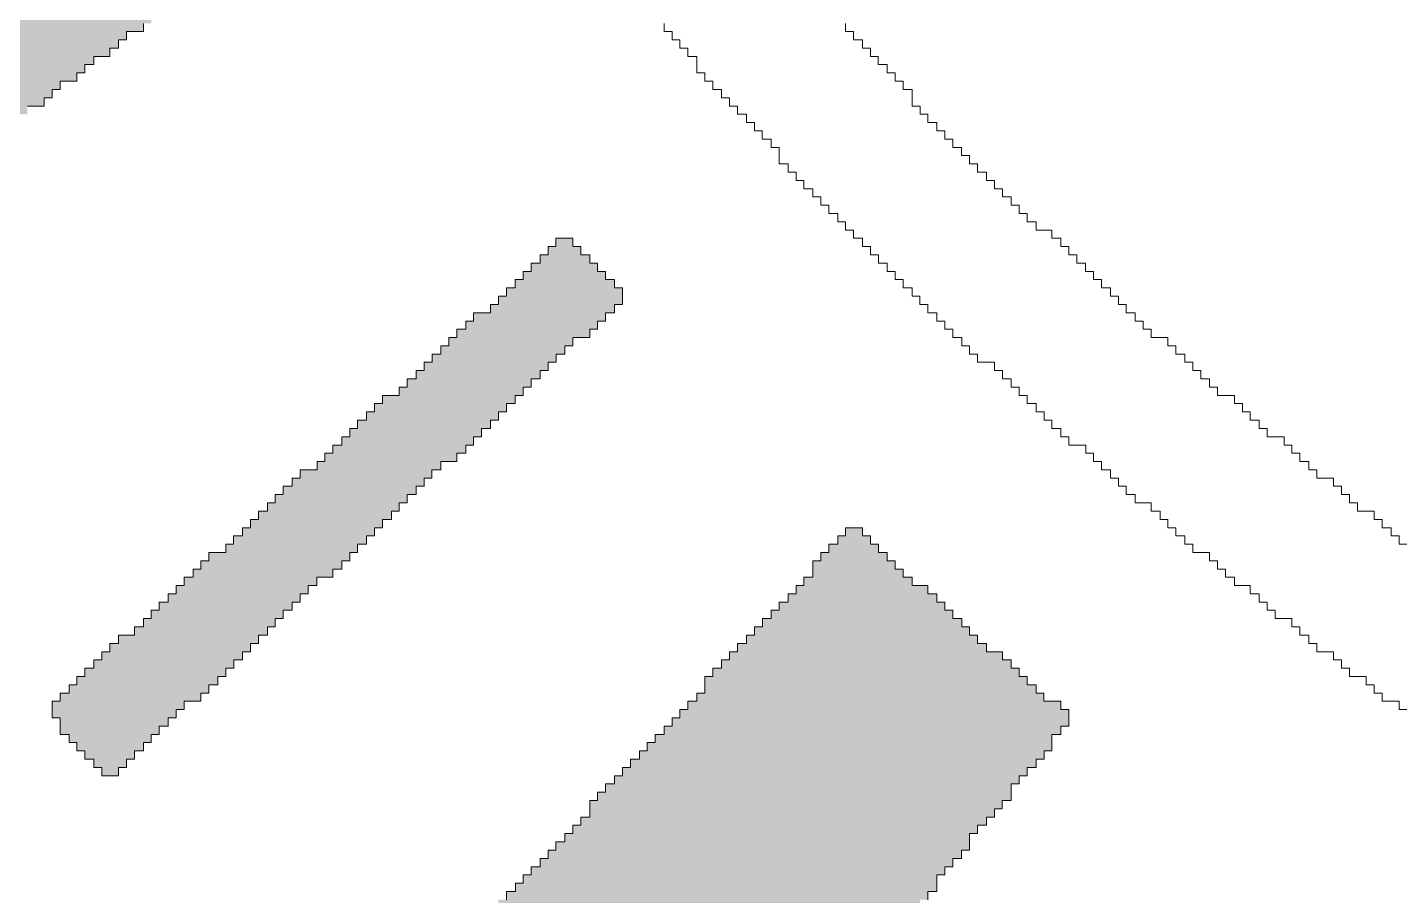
# Model space of a CAD drawing. Header units: millimetres. Extents: x 76.6 to 106.3, y -138 to -109.2.
# Drawn here: x 80.83 to 84.344, y -129.719 to -127.497 of the extents above; entities that cross this region are included whole.
import ezdxf

# ---------------------------------------------------------------- set-up
doc = ezdxf.new("R2010")
doc.units = ezdxf.units.MM
doc.header["$MEASUREMENT"] = 0
doc.layers.add('Layer 1', color=7, linetype='Continuous', lineweight=0)

msp = doc.modelspace()

# ---------------------------------------------------------------- hatches: boundary and pattern name
at = {"layer": 'Layer 1', "true_color": 0x000000, "transparency": 33554687}
h = msp.add_hatch(color=18, dxfattribs=at)
h.dxf.hatch_style = 2
h.paths.add_polyline_path([(80.0682, -128.2696), (80.0682, -128.2485), (80.0479, -128.2485), (80.0479, -128.2272), (80.0251, -128.2272), (80.0251, -128.2061), (80.0048, -128.2061), (80.0048, -128.185), (80.0047, -128.185), (80.0047, -128.1637), (79.9845, -128.1637), (79.9845, -128.1426), (79.9616, -128.1426), (79.9616, -128.1215), (79.9413, -128.1215), (79.9413, -128.1002), (79.9413, -128.0791), (79.9616, -128.0791), (79.9616, -128.058), (79.9845, -128.058), (79.9845, -128.0367), (80.0251, -128.0367), (80.0251, -128.0156), (80.048, -128.0156), (80.048, -127.9945), (80.0683, -127.9945), (80.0683, -127.9732), (80.1114, -127.9732), (80.1114, -127.9521), (80.1318, -127.9521), (80.1318, -127.931), (80.1521, -127.931), (80.1521, -127.9097), (80.1952, -127.9097), (80.1952, -127.8886), (80.2156, -127.8886), (80.2156, -127.8675), (80.2385, -127.8675), (80.2385, -127.8462), (80.2791, -127.8462), (80.2791, -127.8251), (80.302, -127.8251), (80.302, -127.804), (80.3426, -127.804), (80.3426, -127.7827), (80.3629, -127.7827), (80.3629, -127.7616), (80.3858, -127.7616), (80.3858, -127.7405), (80.4289, -127.7405), (80.4289, -127.7192), (80.4492, -127.7192), (80.4492, -127.6981), (80.4696, -127.6981), (80.4696, -127.677), (80.5127, -127.677), (80.5127, -127.6557), (80.5331, -127.6557), (80.5331, -127.6346), (80.556, -127.6346), (80.556, -127.6135), (80.5966, -127.6135), (80.5966, -127.5922), (80.6194, -127.5922), (80.6194, -127.5711), (80.6601, -127.5711), (80.6601, -127.55), (80.6829, -127.55), (80.6829, -127.5287), (80.7032, -127.5287), (80.7032, -127.5076), (80.7464, -127.5076), (80.7464, -127.4865), (80.7667, -127.4865), (80.7667, -127.4652), (80.7871, -127.4652), (80.7871, -127.4441), (80.8302, -127.4441), (80.8302, -127.423), (80.8506, -127.423), (80.8506, -127.4017), (80.8938, -127.4017), (80.8938, -127.3806), (80.9141, -127.3806), (80.9141, -127.3595), (80.9369, -127.3595), (80.9369, -127.3382), (80.9776, -127.3382), (80.9776, -127.3171), (81.0005, -127.3171), (81.0005, -127.296), (81.0207, -127.296), (81.0207, -127.2747), (81.064, -127.2747), (81.064, -127.2536), (81.0843, -127.2536), (81.0843, -127.2325), (81.1046, -127.2325), (81.1046, -127.2112), (81.1478, -127.2112), (81.1478, -127.1901), (81.168, -127.1901), (81.168, -127.169), (81.2113, -127.169), (81.2113, -127.1477), (81.2316, -127.1477), (81.2316, -127.1266), (81.2544, -127.1266), (81.2544, -127.1055), (81.2951, -127.1055), (81.2951, -127.0842), (81.318, -127.0842), (81.318, -127.0631), (81.3382, -127.0631), (81.3382, -127.042), (81.3815, -127.042), (81.3815, -127.0207), (81.4018, -127.0207), (81.4018, -127.042), (81.422, -127.042), (81.422, -127.0631), (81.4221, -127.0631), (81.4221, -127.0842), (81.445, -127.0842), (81.445, -127.1055), (81.4652, -127.1055), (81.4652, -127.1266), (81.4856, -127.1266), (81.4856, -127.1477), (81.4856, -127.1477), (81.4856, -127.169), (81.5084, -127.169), (81.5084, -127.1901), (81.5085, -127.1901), (81.5085, -127.2112), (81.4856, -127.2112), (81.4856, -127.2325), (81.445, -127.2325), (81.445, -127.2536), (81.4221, -127.2536), (81.4221, -127.2747), (81.4017, -127.2747), (81.4017, -127.296), (81.3586, -127.296), (81.3586, -127.3171), (81.3383, -127.3171), (81.3383, -127.3382), (81.3179, -127.3382), (81.3179, -127.3595), (81.2748, -127.3595), (81.2748, -127.3806), (81.2545, -127.3806), (81.2545, -127.4017), (81.2316, -127.4017), (81.2316, -127.423), (81.2112, -127.423), (81.2112, -127.4441), (81.1681, -127.4441), (81.1681, -127.4652), (81.1477, -127.4652), (81.1477, -127.4865), (81.1274, -127.4865), (81.1274, -127.5076), (81.0842, -127.5076), (81.0842, -127.5287), (81.0639, -127.5287), (81.0639, -127.55), (81.0411, -127.55), (81.0411, -127.5711), (81.0004, -127.5711), (81.0004, -127.5922), (80.9776, -127.5922), (80.9776, -127.6135), (80.9573, -127.6135), (80.9573, -127.6346), (80.9141, -127.6346), (80.9141, -127.6557), (80.8937, -127.6557), (80.8937, -127.677), (80.8735, -127.677), (80.8735, -127.6981), (80.8302, -127.6981), (80.8302, -127.7192), (80.8099, -127.7192), (80.8099, -127.7405), (80.7871, -127.7405), (80.7871, -127.7616), (80.7464, -127.7616), (80.7464, -127.7827), (80.7236, -127.7827), (80.7236, -127.804), (80.7033, -127.804), (80.7033, -127.8251), (80.6601, -127.8251), (80.6601, -127.8462), (80.6398, -127.8462), (80.6398, -127.8675), (80.6195, -127.8675), (80.6195, -127.8886), (80.5762, -127.8886), (80.5762, -127.9097), (80.556, -127.9097), (80.556, -127.931), (80.5331, -127.931), (80.5331, -127.9521), (80.4924, -127.9521), (80.4924, -127.9732), (80.4696, -127.9732), (80.4696, -127.9945), (80.4493, -127.9945), (80.4493, -128.0156), (80.4061, -128.0156), (80.4061, -128.0367), (80.3858, -128.0367), (80.3858, -128.058), (80.3629, -128.058), (80.3629, -128.0791), (80.3426, -128.0791), (80.3426, -128.1002), (80.302, -128.1002), (80.302, -128.1215), (80.2791, -128.1215), (80.2791, -128.1426), (80.2588, -128.1426), (80.2588, -128.1637), (80.2155, -128.1637), (80.2155, -128.185), (80.1953, -128.185), (80.1953, -128.2061), (80.175, -128.2061), (80.175, -128.2272), (80.1317, -128.2272), (80.1317, -128.2485), (80.1114, -128.2485), (80.1114, -128.2696)])
h = msp.add_hatch(color=18, dxfattribs=at)
h.dxf.hatch_style = 2
h.paths.add_polyline_path([(81.0207, -129.4126), (81.0207, -129.3915), (81.0004, -129.3915), (81.0004, -129.3702), (80.9776, -129.3702), (80.9776, -129.3491), (80.9572, -129.3491), (80.9572, -129.328), (80.9369, -129.328), (80.9369, -129.3067), (80.9141, -129.3067), (80.9141, -129.2856), (80.9141, -129.2856), (80.9141, -129.2645), (80.8938, -129.2645), (80.8938, -129.2432), (80.8937, -129.2432), (80.8937, -129.2221), (80.9141, -129.2221), (80.9141, -129.201), (80.937, -129.201), (80.937, -129.1797), (80.9573, -129.1797), (80.9573, -129.1586), (80.9776, -129.1586), (80.9776, -129.1375), (81.0005, -129.1375), (81.0005, -129.1162), (81.0208, -129.1162), (81.0208, -129.0951), (81.0411, -129.0951), (81.0411, -129.074), (81.064, -129.074), (81.064, -129.0527), (81.1045, -129.0527), (81.1045, -129.0316), (81.1274, -129.0316), (81.1274, -129.0105), (81.1477, -129.0105), (81.1477, -128.9892), (81.168, -128.9892), (81.168, -128.9681), (81.1909, -128.9681), (81.1909, -128.947), (81.2112, -128.947), (81.2112, -128.9257), (81.2315, -128.9257), (81.2315, -128.9046), (81.2545, -128.9046), (81.2545, -128.8835), (81.2748, -128.8835), (81.2748, -128.8622), (81.2951, -128.8622), (81.2951, -128.8411), (81.3382, -128.8411), (81.3382, -128.82), (81.3585, -128.82), (81.3585, -128.7987), (81.3814, -128.7987), (81.3814, -128.7776), (81.4017, -128.7776), (81.4017, -128.7565), (81.422, -128.7565), (81.422, -128.7352), (81.4449, -128.7352), (81.4449, -128.7141), (81.4652, -128.7141), (81.4652, -128.693), (81.4855, -128.693), (81.4855, -128.6717), (81.5084, -128.6717), (81.5084, -128.6506), (81.5287, -128.6506), (81.5287, -128.6295), (81.572, -128.6295), (81.572, -128.6082), (81.5922, -128.6082), (81.5922, -128.5871), (81.6125, -128.5871), (81.6125, -128.566), (81.6354, -128.566), (81.6354, -128.5447), (81.6557, -128.5447), (81.6557, -128.5236), (81.676, -128.5236), (81.676, -128.5025), (81.6989, -128.5025), (81.6989, -128.4812), (81.7192, -128.4812), (81.7192, -128.4601), (81.7395, -128.4601), (81.7395, -128.439), (81.7828, -128.439), (81.7828, -128.4177), (81.8031, -128.4177), (81.8031, -128.3966), (81.826, -128.3966), (81.826, -128.3755), (81.8463, -128.3755), (81.8463, -128.3542), (81.8666, -128.3542), (81.8666, -128.3331), (81.8895, -128.3331), (81.8895, -128.312), (81.9098, -128.312), (81.9098, -128.2907), (81.93, -128.2907), (81.93, -128.2696), (81.9529, -128.2696), (81.9529, -128.2485), (81.9732, -128.2485), (81.9732, -128.2272), (82.0165, -128.2272), (82.0165, -128.2061), (82.0368, -128.2061), (82.0368, -128.185), (82.057, -128.185), (82.057, -128.1637), (82.0799, -128.1637), (82.0799, -128.1426), (82.1002, -128.1426), (82.1002, -128.1215), (82.1205, -128.1215), (82.1205, -128.1002), (82.1434, -128.1002), (82.1434, -128.0791), (82.1637, -128.0791), (82.1637, -128.058), (82.184, -128.058), (82.184, -128.0367), (82.2272, -128.0367), (82.2272, -128.058), (82.2475, -128.058), (82.2475, -128.0791), (82.2704, -128.0791), (82.2704, -128.1002), (82.2907, -128.1002), (82.2907, -128.1215), (82.311, -128.1215), (82.311, -128.1426), (82.3339, -128.1426), (82.3339, -128.1637), (82.3542, -128.1637), (82.3542, -128.185), (82.3543, -128.185), (82.3543, -128.2061), (82.334, -128.2061), (82.334, -128.2272), (82.311, -128.2272), (82.311, -128.2485), (82.2907, -128.2485), (82.2907, -128.2696), (82.2704, -128.2696), (82.2704, -128.2907), (82.2273, -128.2907), (82.2273, -128.312), (82.207, -128.312), (82.207, -128.3331), (82.1841, -128.3331), (82.1841, -128.3542), (82.1638, -128.3542), (82.1638, -128.3755), (82.1435, -128.3755), (82.1435, -128.3966), (82.1206, -128.3966), (82.1206, -128.4177), (82.1003, -128.4177), (82.1003, -128.439), (82.0799, -128.439), (82.0799, -128.4601), (82.057, -128.4601), (82.057, -128.4812), (82.0367, -128.4812), (82.0367, -128.5025), (82.0164, -128.5025), (82.0164, -128.5236), (81.9935, -128.5236), (81.9935, -128.5447), (81.9732, -128.5447), (81.9732, -128.566), (81.9529, -128.566), (81.9529, -128.5871), (81.93, -128.5871), (81.93, -128.6082), (81.8895, -128.6082), (81.8895, -128.6295), (81.8665, -128.6295), (81.8665, -128.6506), (81.8462, -128.6506), (81.8462, -128.6717), (81.8259, -128.6717), (81.8259, -128.693), (81.803, -128.693), (81.803, -128.7141), (81.7827, -128.7141), (81.7827, -128.7352), (81.7624, -128.7352), (81.7624, -128.7565), (81.7395, -128.7565), (81.7395, -128.7776), (81.7192, -128.7776), (81.7192, -128.7987), (81.6989, -128.7987), (81.6989, -128.82), (81.676, -128.82), (81.676, -128.8411), (81.6558, -128.8411), (81.6558, -128.8622), (81.6355, -128.8622), (81.6355, -128.8835), (81.6126, -128.8835), (81.6126, -128.9046), (81.5719, -128.9046), (81.5719, -128.9257), (81.549, -128.9257), (81.549, -128.947), (81.5287, -128.947), (81.5287, -128.9681), (81.5084, -128.9681), (81.5084, -128.9892), (81.4855, -128.9892), (81.4855, -129.0105), (81.4652, -129.0105), (81.4652, -129.0316), (81.4449, -129.0316), (81.4449, -129.0527), (81.4221, -129.0527), (81.4221, -129.074), (81.4018, -129.074), (81.4018, -129.0951), (81.3815, -129.0951), (81.3815, -129.1162), (81.3586, -129.1162), (81.3586, -129.1375), (81.3383, -129.1375), (81.3383, -129.1586), (81.318, -129.1586), (81.318, -129.1797), (81.2951, -129.1797), (81.2951, -129.201), (81.2748, -129.201), (81.2748, -129.2221), (81.2315, -129.2221), (81.2315, -129.2432), (81.2113, -129.2432), (81.2113, -129.2645), (81.191, -129.2645), (81.191, -129.2856), (81.1681, -129.2856), (81.1681, -129.3067), (81.1477, -129.3067), (81.1477, -129.328), (81.1274, -129.328), (81.1274, -129.3491), (81.1046, -129.3491), (81.1046, -129.3702), (81.0842, -129.3702), (81.0842, -129.3915), (81.0639, -129.3915), (81.0639, -129.4126)])
h = msp.add_hatch(color=18, dxfattribs=at)
h.dxf.hatch_style = 2
h.paths.add_polyline_path([(82.3111, -130.6402), (82.3111, -130.6191), (82.2908, -130.6191), (82.2908, -130.598), (82.2705, -130.598), (82.2705, -130.5767), (82.2476, -130.5767), (82.2476, -130.5556), (82.2272, -130.5556), (82.2272, -130.5345), (82.2069, -130.5345), (82.2069, -130.5132), (82.1638, -130.5132), (82.1638, -130.4921), (82.1435, -130.4921), (82.1435, -130.471), (82.1206, -130.471), (82.1206, -130.4497), (82.1003, -130.4497), (82.1003, -130.4286), (82.0799, -130.4286), (82.0799, -130.4075), (82.0571, -130.4075), (82.0571, -130.3862), (82.0164, -130.3862), (82.0164, -130.3651), (81.9936, -130.3651), (81.9936, -130.344), (81.9733, -130.344), (81.9733, -130.3227), (81.9529, -130.3227), (81.9529, -130.3016), (81.9301, -130.3016), (81.9301, -130.2805), (81.9097, -130.2805), (81.9097, -130.2592), (81.8894, -130.2592), (81.8894, -130.2381), (81.8666, -130.2381), (81.8666, -130.217), (81.8462, -130.217), (81.8462, -130.1957), (81.803, -130.1957), (81.803, -130.1746), (81.7827, -130.1746), (81.7827, -130.1535), (81.7624, -130.1535), (81.7624, -130.1322), (81.7395, -130.1322), (81.7395, -130.1111), (81.7192, -130.1111), (81.7192, -130.09), (81.7193, -130.09), (81.7193, -130.0687), (81.7395, -130.0687), (81.7395, -130.0476), (81.7624, -130.0476), (81.7624, -130.0265), (81.7827, -130.0265), (81.7827, -130.0052), (81.803, -130.0052), (81.803, -129.9841), (81.8259, -129.9841), (81.8259, -129.963), (81.8462, -129.963), (81.8462, -129.9417), (81.8666, -129.9417), (81.8666, -129.9206), (81.8895, -129.9206), (81.8895, -129.8995), (81.9098, -129.8995), (81.9098, -129.8782), (81.9301, -129.8782), (81.9301, -129.8571), (81.953, -129.8571), (81.953, -129.836), (81.9733, -129.836), (81.9733, -129.8147), (81.9935, -129.8147), (81.9935, -129.7936), (81.9936, -129.7936), (81.9936, -129.7725), (82.0165, -129.7725), (82.0165, -129.7512), (82.0368, -129.7512), (82.0368, -129.7301), (82.0571, -129.7301), (82.0571, -129.709), (82.08, -129.709), (82.08, -129.6877), (82.1002, -129.6877), (82.1002, -129.6666), (82.1205, -129.6666), (82.1205, -129.6455), (82.1434, -129.6455), (82.1434, -129.6242), (82.1637, -129.6242), (82.1637, -129.6031), (82.184, -129.6031), (82.184, -129.582), (82.207, -129.582), (82.207, -129.5607), (82.2273, -129.5607), (82.2273, -129.5396), (82.2476, -129.5396), (82.2476, -129.5185), (82.2705, -129.5185), (82.2705, -129.4972), (82.2704, -129.4972), (82.2704, -129.4761), (82.2907, -129.4761), (82.2907, -129.455), (82.3111, -129.455), (82.3111, -129.4337), (82.334, -129.4337), (82.334, -129.4126), (82.3543, -129.4126), (82.3543, -129.3915), (82.3746, -129.3915), (82.3746, -129.3702), (82.3975, -129.3702), (82.3975, -129.3491), (82.4178, -129.3491), (82.4178, -129.328), (82.4381, -129.328), (82.4381, -129.3067), (82.4609, -129.3067), (82.4609, -129.2856), (82.4812, -129.2856), (82.4812, -129.2645), (82.5016, -129.2645), (82.5016, -129.2432), (82.5219, -129.2432), (82.5219, -129.2221), (82.5447, -129.2221), (82.5447, -129.201), (82.565, -129.201), (82.565, -129.1797), (82.5651, -129.1797), (82.5651, -129.1586), (82.5854, -129.1586), (82.5854, -129.1375), (82.6083, -129.1375), (82.6083, -129.1162), (82.6286, -129.1162), (82.6286, -129.0951), (82.649, -129.0951), (82.649, -129.074), (82.6718, -129.074), (82.6718, -129.0527), (82.6921, -129.0527), (82.6921, -129.0316), (82.7125, -129.0316), (82.7125, -129.0105), (82.7353, -129.0105), (82.7353, -128.9892), (82.7556, -128.9892), (82.7556, -128.9681), (82.7784, -128.9681), (82.7784, -128.947), (82.7988, -128.947), (82.7988, -128.9257), (82.8191, -128.9257), (82.8191, -128.9046), (82.842, -128.9046), (82.842, -128.8835), (82.8419, -128.8835), (82.8419, -128.8622), (82.8622, -128.8622), (82.8622, -128.8411), (82.8826, -128.8411), (82.8826, -128.82), (82.9054, -128.82), (82.9054, -128.7987), (82.9257, -128.7987), (82.9257, -128.7776), (82.9689, -128.7776), (82.9689, -128.7987), (82.9892, -128.7987), (82.9892, -128.82), (83.0096, -128.82), (83.0096, -128.8411), (83.0324, -128.8411), (83.0324, -128.8622), (83.0527, -128.8622), (83.0527, -128.8835), (83.0731, -128.8835), (83.0731, -128.9046), (83.096, -128.9046), (83.096, -128.9257), (83.1366, -128.9257), (83.1366, -128.947), (83.1594, -128.947), (83.1594, -128.9681), (83.1798, -128.9681), (83.1798, -128.9892), (83.2001, -128.9892), (83.2001, -129.0105), (83.223, -129.0105), (83.223, -129.0316), (83.2433, -129.0316), (83.2433, -129.0527), (83.2636, -129.0527), (83.2636, -129.074), (83.2865, -129.074), (83.2865, -129.0951), (83.3271, -129.0951), (83.3271, -129.1162), (83.35, -129.1162), (83.35, -129.1375), (83.3703, -129.1375), (83.3703, -129.1586), (83.3906, -129.1586), (83.3906, -129.1797), (83.4134, -129.1797), (83.4134, -129.201), (83.4337, -129.201), (83.4337, -129.2221), (83.4769, -129.2221), (83.4769, -129.2432), (83.4973, -129.2432), (83.4973, -129.2645), (83.4972, -129.2645), (83.4972, -129.2856), (83.4769, -129.2856), (83.4769, -129.3067), (83.4541, -129.3067), (83.4541, -129.328), (83.4541, -129.328), (83.4541, -129.3491), (83.4338, -129.3491), (83.4338, -129.3702), (83.4135, -129.3702), (83.4135, -129.3915), (83.3906, -129.3915), (83.3906, -129.4126), (83.3703, -129.4126), (83.3703, -129.4337), (83.35, -129.4337), (83.35, -129.455), (83.3499, -129.455), (83.3499, -129.4761), (83.327, -129.4761), (83.327, -129.4972), (83.3068, -129.4972), (83.3068, -129.5185), (83.2865, -129.5185), (83.2865, -129.5396), (83.2636, -129.5396), (83.2636, -129.5607), (83.2433, -129.5607), (83.2433, -129.582), (83.2432, -129.582), (83.2432, -129.6031), (83.2229, -129.6031), (83.2229, -129.6242), (83.2, -129.6242), (83.2, -129.6455), (83.1797, -129.6455), (83.1797, -129.6666), (83.1594, -129.6666), (83.1594, -129.6877), (83.1595, -129.6877), (83.1595, -129.709), (83.1366, -129.709), (83.1366, -129.7301), (83.1163, -129.7301), (83.1163, -129.7512), (83.096, -129.7512), (83.096, -129.7725), (83.0731, -129.7725), (83.0731, -129.7936), (83.0527, -129.7936), (83.0527, -129.8147), (83.0528, -129.8147), (83.0528, -129.836), (83.0325, -129.836), (83.0325, -129.8571), (83.0096, -129.8571), (83.0096, -129.8782), (82.9893, -129.8782), (82.9893, -129.8995), (82.969, -129.8995), (82.969, -129.9206), (82.9461, -129.9206), (82.9461, -129.9417), (82.946, -129.9417), (82.946, -129.963), (82.9257, -129.963), (82.9257, -129.9841), (82.9054, -129.9841), (82.9054, -130.0052), (82.8825, -130.0052), (82.8825, -130.0265), (82.8622, -130.0265), (82.8622, -130.0476), (82.8419, -130.0476), (82.8419, -130.0687), (82.842, -130.0687), (82.842, -130.09), (82.819, -130.09), (82.819, -130.1111), (82.7987, -130.1111), (82.7987, -130.1322), (82.7784, -130.1322), (82.7784, -130.1535), (82.7555, -130.1535), (82.7555, -130.1746), (82.7352, -130.1746), (82.7352, -130.1957), (82.7352, -130.217), (82.7124, -130.217), (82.7124, -130.2381), (82.692, -130.2381), (82.692, -130.2592), (82.6717, -130.2592), (82.6717, -130.2805), (82.6489, -130.2805), (82.6489, -130.3016), (82.6285, -130.3016), (82.6285, -130.3227), (82.6286, -130.3227), (82.6286, -130.344), (82.6083, -130.344), (82.6083, -130.3651), (82.5854, -130.3651), (82.5854, -130.3862), (82.5651, -130.3862), (82.5651, -130.4075), (82.5447, -130.4075), (82.5447, -130.4286), (82.5448, -130.4286), (82.5448, -130.4497), (82.5219, -130.4497), (82.5219, -130.471), (82.5016, -130.471), (82.5016, -130.4921), (82.4813, -130.4921), (82.4813, -130.5132), (82.4609, -130.5132), (82.4609, -130.5345), (82.438, -130.5345), (82.438, -130.5556), (82.4381, -130.5556), (82.4381, -130.5767), (82.4178, -130.5767), (82.4178, -130.598), (82.3975, -130.598), (82.3975, -130.6191), (82.3746, -130.6191), (82.3746, -130.6402)])

# ---------------------------------------------------------------- linework, layer by layer
at = {"layer": 'Layer 1'}
for points in [[(81.1274, -127.4865), (81.1274, -127.5076), (81.0842, -127.5076), (81.0842, -127.5287), (81.0639, -127.5287), (81.0639, -127.55), (81.0411, -127.55), (81.0411, -127.5711), (81.0004, -127.5711), (81.0004, -127.5922), (80.9776, -127.5922), (80.9776, -127.6135), (80.9573, -127.6135), (80.9573, -127.6346), (80.9141, -127.6346), (80.9141, -127.6557), (80.8937, -127.6557), (80.8937, -127.677), (80.8735, -127.677), (80.8735, -127.6981), (80.8302, -127.6981)], [(84.3659, -129.2432), (84.343, -129.2432), (84.343, -129.2221), (84.2999, -129.2221), (84.2999, -129.201), (84.2795, -129.201), (84.2795, -129.1797), (84.2592, -129.1797), (84.2592, -129.1586), (84.216, -129.1586), (84.216, -129.1375), (84.1958, -129.1375), (84.1958, -129.1162), (84.1755, -129.1162), (84.1755, -129.0951), (84.1322, -129.0951), (84.1322, -129.074), (84.1119, -129.074), (84.1119, -129.0527), (84.0891, -129.0527), (84.0891, -129.0316), (84.0688, -129.0316), (84.0688, -129.0105), (84.0256, -129.0105), (84.0256, -128.9892), (84.0053, -128.9892), (84.0053, -128.9681), (83.985, -128.9681), (83.985, -128.947), (83.962, -128.947), (83.962, -128.9257), (83.9215, -128.9257), (83.9215, -128.9046), (83.8986, -128.9046), (83.8986, -128.8835), (83.8782, -128.8835), (83.8782, -128.8622), (83.8579, -128.8622), (83.8579, -128.8411), (83.8148, -128.8411), (83.8148, -128.82), (83.7944, -128.82), (83.7944, -128.7987), (83.7715, -128.7987), (83.7715, -128.7776), (83.7513, -128.7776), (83.7513, -128.7565), (83.7309, -128.7565), (83.7309, -128.7352), (83.7081, -128.7352), (83.7081, -128.7141), (83.6674, -128.7141), (83.6674, -128.693), (83.6446, -128.693), (83.6446, -128.6717), (83.6242, -128.6717), (83.6242, -128.6506), (83.604, -128.6506), (83.604, -128.6295), (83.5811, -128.6295), (83.5811, -128.6082), (83.5608, -128.6082), (83.5608, -128.5871), (83.5405, -128.5871), (83.5405, -128.566), (83.4972, -128.566), (83.4972, -128.5447), (83.477, -128.5447), (83.477, -128.5236), (83.4541, -128.5236), (83.4541, -128.5025), (83.4338, -128.5025), (83.4338, -128.4812), (83.4135, -128.4812), (83.4135, -128.4601), (83.3906, -128.4601), (83.3906, -128.439), (83.3702, -128.439), (83.3702, -128.4177), (83.3499, -128.4177), (83.3499, -128.3966), (83.3271, -128.3966), (83.3271, -128.3755), (83.3067, -128.3755), (83.3067, -128.3542), (83.2636, -128.3542), (83.2636, -128.3331), (83.2433, -128.3331), (83.2433, -128.312), (83.223, -128.312), (83.223, -128.2907), (83.2001, -128.2907), (83.2001, -128.2696), (83.1797, -128.2696), (83.1797, -128.2485), (83.1594, -128.2485), (83.1594, -128.2272), (83.1366, -128.2272), (83.1366, -128.2061), (83.1162, -128.2061), (83.1162, -128.185), (83.0959, -128.185), (83.0959, -128.1637), (83.0731, -128.1637), (83.0731, -128.1426), (83.0527, -128.1426), (83.0527, -128.1215), (83.0324, -128.1215), (83.0324, -128.1002), (83.0096, -128.1002), (83.0096, -128.0791), (82.9892, -128.0791), (82.9892, -128.058), (82.9689, -128.058), (82.9689, -128.0367), (82.9461, -128.0367), (82.9461, -128.0156), (82.9258, -128.0156), (82.9258, -127.9945), (82.9055, -127.9945), (82.9055, -127.9732), (82.8826, -127.9732), (82.8826, -127.9521), (82.8623, -127.9521), (82.8623, -127.931), (82.842, -127.931), (82.842, -127.9097), (82.8191, -127.9097), (82.8191, -127.8886), (82.7988, -127.8886), (82.7988, -127.8675), (82.7785, -127.8675), (82.7785, -127.8462), (82.7556, -127.8462), (82.7556, -127.8251), (82.7555, -127.8251), (82.7555, -127.804), (82.7353, -127.804), (82.7353, -127.7827), (82.7124, -127.7827), (82.7124, -127.7616), (82.692, -127.7616), (82.692, -127.7405), (82.6717, -127.7405), (82.6717, -127.7192), (82.6489, -127.7192), (82.6489, -127.6981), (82.6285, -127.6981), (82.6285, -127.677), (82.6083, -127.677), (82.6083, -127.6557), (82.5854, -127.6557), (82.5854, -127.6346), (82.5651, -127.6346), (82.5651, -127.6135), (82.5448, -127.6135), (82.5448, -127.5922), (82.5447, -127.5922), (82.5447, -127.5711), (82.5219, -127.5711), (82.5219, -127.55), (82.5015, -127.55), (82.5015, -127.5287), (82.4812, -127.5287), (82.4812, -127.5076), (82.4609, -127.5076), (82.4609, -127.4865)], [(82.9257, -127.4865), (82.9257, -127.5076), (82.946, -127.5076), (82.946, -127.5287), (82.9689, -127.5287), (82.9689, -127.55), (82.9893, -127.55), (82.9893, -127.5711), (83.0095, -127.5711), (83.0095, -127.5922), (83.0325, -127.5922), (83.0325, -127.6135), (83.0528, -127.6135), (83.0528, -127.6346), (83.0731, -127.6346), (83.0731, -127.6557), (83.096, -127.6557), (83.096, -127.677), (83.0959, -127.677), (83.0959, -127.6981), (83.1163, -127.6981), (83.1163, -127.7192), (83.1365, -127.7192), (83.1365, -127.7405), (83.1594, -127.7405), (83.1594, -127.7616), (83.1798, -127.7616), (83.1798, -127.7827), (83.2001, -127.7827), (83.2001, -127.804), (83.2229, -127.804), (83.2229, -127.8251), (83.2433, -127.8251), (83.2433, -127.8462), (83.2636, -127.8462), (83.2636, -127.8675), (83.2865, -127.8675), (83.2865, -127.8886), (83.3068, -127.8886), (83.3068, -127.9097), (83.3271, -127.9097), (83.3271, -127.931), (83.35, -127.931), (83.35, -127.9521), (83.3703, -127.9521), (83.3703, -127.9732), (83.3906, -127.9732), (83.3906, -127.9945), (83.4135, -127.9945), (83.4135, -128.0156), (83.4541, -128.0156), (83.4541, -128.0367), (83.4769, -128.0367), (83.4769, -128.058), (83.4972, -128.058), (83.4972, -128.0791), (83.5176, -128.0791), (83.5176, -128.1002), (83.5404, -128.1002), (83.5404, -128.1215), (83.5607, -128.1215), (83.5607, -128.1426), (83.5811, -128.1426), (83.5811, -128.1637), (83.6039, -128.1637), (83.6039, -128.185), (83.6242, -128.185), (83.6242, -128.2061), (83.6446, -128.2061), (83.6446, -128.2272), (83.6674, -128.2272), (83.6674, -128.2485), (83.6877, -128.2485), (83.6877, -128.2696), (83.7081, -128.2696), (83.7081, -128.2907), (83.7513, -128.2907), (83.7513, -128.312), (83.7716, -128.312), (83.7716, -128.3331), (83.7945, -128.3331), (83.7945, -128.3542), (83.8147, -128.3542), (83.8147, -128.3755), (83.8351, -128.3755), (83.8351, -128.3966), (83.8579, -128.3966), (83.8579, -128.4177), (83.8782, -128.4177), (83.8782, -128.439), (83.9215, -128.439), (83.9215, -128.4601), (83.9418, -128.4601), (83.9418, -128.4812), (83.9621, -128.4812), (83.9621, -128.5025), (83.985, -128.5025), (83.985, -128.5236), (84.0053, -128.5236), (84.0053, -128.5447), (84.0484, -128.5447), (84.0484, -128.566), (84.0688, -128.566), (84.0688, -128.5871), (84.0891, -128.5871), (84.0891, -128.6082), (84.112, -128.6082), (84.112, -128.6295), (84.1323, -128.6295), (84.1323, -128.6506), (84.1754, -128.6506), (84.1754, -128.6717), (84.1958, -128.6717), (84.1958, -128.693), (84.216, -128.693), (84.216, -128.7141), (84.2364, -128.7141), (84.2364, -128.7352), (84.2795, -128.7352), (84.2795, -128.7565), (84.2999, -128.7565), (84.2999, -128.7776), (84.3227, -128.7776), (84.3227, -128.7987), (84.343, -128.7987), (84.343, -128.82), (84.3863, -128.82)], [(82.0571, -129.7301), (82.0571, -129.709), (82.08, -129.709), (82.08, -129.6877), (82.1002, -129.6877), (82.1002, -129.6666), (82.1205, -129.6666), (82.1205, -129.6455), (82.1434, -129.6455), (82.1434, -129.6242), (82.1637, -129.6242), (82.1637, -129.6031), (82.184, -129.6031), (82.184, -129.582), (82.207, -129.582), (82.207, -129.5607), (82.2273, -129.5607), (82.2273, -129.5396), (82.2476, -129.5396), (82.2476, -129.5185), (82.2705, -129.5185), (82.2705, -129.4972), (82.2704, -129.4972), (82.2704, -129.4761), (82.2907, -129.4761), (82.2907, -129.455), (82.3111, -129.455), (82.3111, -129.4337), (82.334, -129.4337), (82.334, -129.4126), (82.3543, -129.4126), (82.3543, -129.3915), (82.3746, -129.3915), (82.3746, -129.3702), (82.3975, -129.3702), (82.3975, -129.3491), (82.4178, -129.3491), (82.4178, -129.328), (82.4381, -129.328), (82.4381, -129.3067), (82.4609, -129.3067), (82.4609, -129.2856), (82.4812, -129.2856), (82.4812, -129.2645), (82.5016, -129.2645), (82.5016, -129.2432), (82.5219, -129.2432), (82.5219, -129.2221), (82.5447, -129.2221), (82.5447, -129.201), (82.565, -129.201), (82.565, -129.1797), (82.5651, -129.1797), (82.5651, -129.1586), (82.5854, -129.1586), (82.5854, -129.1375), (82.6083, -129.1375), (82.6083, -129.1162), (82.6286, -129.1162), (82.6286, -129.0951), (82.649, -129.0951), (82.649, -129.074), (82.6718, -129.074), (82.6718, -129.0527), (82.6921, -129.0527), (82.6921, -129.0316), (82.7125, -129.0316), (82.7125, -129.0105), (82.7353, -129.0105), (82.7353, -128.9892), (82.7556, -128.9892), (82.7556, -128.9681), (82.7784, -128.9681), (82.7784, -128.947), (82.7988, -128.947), (82.7988, -128.9257), (82.8191, -128.9257), (82.8191, -128.9046), (82.842, -128.9046), (82.842, -128.8835), (82.8419, -128.8835), (82.8419, -128.8622), (82.8622, -128.8622), (82.8622, -128.8411), (82.8826, -128.8411), (82.8826, -128.82), (82.9054, -128.82), (82.9054, -128.7987), (82.9257, -128.7987), (82.9257, -128.7776), (82.9689, -128.7776), (82.9689, -128.7987), (82.9892, -128.7987), (82.9892, -128.82), (83.0096, -128.82), (83.0096, -128.8411), (83.0324, -128.8411), (83.0324, -128.8622), (83.0527, -128.8622), (83.0527, -128.8835), (83.0731, -128.8835), (83.0731, -128.9046), (83.096, -128.9046), (83.096, -128.9257), (83.1366, -128.9257), (83.1366, -128.947), (83.1594, -128.947), (83.1594, -128.9681), (83.1798, -128.9681), (83.1798, -128.9892), (83.2001, -128.9892), (83.2001, -129.0105), (83.223, -129.0105), (83.223, -129.0316), (83.2433, -129.0316), (83.2433, -129.0527), (83.2636, -129.0527), (83.2636, -129.074), (83.2865, -129.074), (83.2865, -129.0951), (83.3271, -129.0951), (83.3271, -129.1162), (83.35, -129.1162), (83.35, -129.1375), (83.3703, -129.1375), (83.3703, -129.1586), (83.3906, -129.1586), (83.3906, -129.1797), (83.4134, -129.1797), (83.4134, -129.201), (83.4337, -129.201), (83.4337, -129.2221), (83.4769, -129.2221), (83.4769, -129.2432), (83.4973, -129.2432), (83.4973, -129.2645), (83.4972, -129.2645), (83.4972, -129.2856), (83.4769, -129.2856), (83.4769, -129.3067), (83.4541, -129.3067), (83.4541, -129.328), (83.4541, -129.328), (83.4541, -129.3491), (83.4338, -129.3491), (83.4338, -129.3702), (83.4135, -129.3702), (83.4135, -129.3915), (83.3906, -129.3915), (83.3906, -129.4126), (83.3703, -129.4126), (83.3703, -129.4337), (83.35, -129.4337), (83.35, -129.455), (83.3499, -129.455), (83.3499, -129.4761), (83.327, -129.4761), (83.327, -129.4972), (83.3068, -129.4972), (83.3068, -129.5185), (83.2865, -129.5185), (83.2865, -129.5396), (83.2636, -129.5396), (83.2636, -129.5607), (83.2433, -129.5607), (83.2433, -129.582), (83.2432, -129.582), (83.2432, -129.6031), (83.2229, -129.6031), (83.2229, -129.6242), (83.2, -129.6242), (83.2, -129.6455), (83.1797, -129.6455), (83.1797, -129.6666), (83.1594, -129.6666), (83.1594, -129.6877), (83.1595, -129.6877), (83.1595, -129.709), (83.1366, -129.709), (83.1366, -129.7301)]]:
    msp.add_lwpolyline(points, dxfattribs=at)
msp.add_lwpolyline([(81.0207, -129.4126), (81.0207, -129.3915), (81.0004, -129.3915), (81.0004, -129.3702), (80.9776, -129.3702), (80.9776, -129.3491), (80.9572, -129.3491), (80.9572, -129.328), (80.9369, -129.328), (80.9369, -129.3067), (80.9141, -129.3067), (80.9141, -129.2856), (80.9141, -129.2856), (80.9141, -129.2645), (80.8938, -129.2645), (80.8938, -129.2432), (80.8937, -129.2432), (80.8937, -129.2221), (80.9141, -129.2221), (80.9141, -129.201), (80.937, -129.201), (80.937, -129.1797), (80.9573, -129.1797), (80.9573, -129.1586), (80.9776, -129.1586), (80.9776, -129.1375), (81.0005, -129.1375), (81.0005, -129.1162), (81.0208, -129.1162), (81.0208, -129.0951), (81.0411, -129.0951), (81.0411, -129.074), (81.064, -129.074), (81.064, -129.0527), (81.1045, -129.0527), (81.1045, -129.0316), (81.1274, -129.0316), (81.1274, -129.0105), (81.1477, -129.0105), (81.1477, -128.9892), (81.168, -128.9892), (81.168, -128.9681), (81.1909, -128.9681), (81.1909, -128.947), (81.2112, -128.947), (81.2112, -128.9257), (81.2315, -128.9257), (81.2315, -128.9046), (81.2545, -128.9046), (81.2545, -128.8835), (81.2748, -128.8835), (81.2748, -128.8622), (81.2951, -128.8622), (81.2951, -128.8411), (81.3382, -128.8411), (81.3382, -128.82), (81.3585, -128.82), (81.3585, -128.7987), (81.3814, -128.7987), (81.3814, -128.7776), (81.4017, -128.7776), (81.4017, -128.7565), (81.422, -128.7565), (81.422, -128.7352), (81.4449, -128.7352), (81.4449, -128.7141), (81.4652, -128.7141), (81.4652, -128.693), (81.4855, -128.693), (81.4855, -128.6717), (81.5084, -128.6717), (81.5084, -128.6506), (81.5287, -128.6506), (81.5287, -128.6295), (81.572, -128.6295), (81.572, -128.6082), (81.5922, -128.6082), (81.5922, -128.5871), (81.6125, -128.5871), (81.6125, -128.566), (81.6354, -128.566), (81.6354, -128.5447), (81.6557, -128.5447), (81.6557, -128.5236), (81.676, -128.5236), (81.676, -128.5025), (81.6989, -128.5025), (81.6989, -128.4812), (81.7192, -128.4812), (81.7192, -128.4601), (81.7395, -128.4601), (81.7395, -128.439), (81.7828, -128.439), (81.7828, -128.4177), (81.8031, -128.4177), (81.8031, -128.3966), (81.826, -128.3966), (81.826, -128.3755), (81.8463, -128.3755), (81.8463, -128.3542), (81.8666, -128.3542), (81.8666, -128.3331), (81.8895, -128.3331), (81.8895, -128.312), (81.9098, -128.312), (81.9098, -128.2907), (81.93, -128.2907), (81.93, -128.2696), (81.9529, -128.2696), (81.9529, -128.2485), (81.9732, -128.2485), (81.9732, -128.2272), (82.0165, -128.2272), (82.0165, -128.2061), (82.0368, -128.2061), (82.0368, -128.185), (82.057, -128.185), (82.057, -128.1637), (82.0799, -128.1637), (82.0799, -128.1426), (82.1002, -128.1426), (82.1002, -128.1215), (82.1205, -128.1215), (82.1205, -128.1002), (82.1434, -128.1002), (82.1434, -128.0791), (82.1637, -128.0791), (82.1637, -128.058), (82.184, -128.058), (82.184, -128.0367), (82.2272, -128.0367), (82.2272, -128.058), (82.2475, -128.058), (82.2475, -128.0791), (82.2704, -128.0791), (82.2704, -128.1002), (82.2907, -128.1002), (82.2907, -128.1215), (82.311, -128.1215), (82.311, -128.1426), (82.3339, -128.1426), (82.3339, -128.1637), (82.3542, -128.1637), (82.3542, -128.185), (82.3543, -128.185), (82.3543, -128.2061), (82.334, -128.2061), (82.334, -128.2272), (82.311, -128.2272), (82.311, -128.2485), (82.2907, -128.2485), (82.2907, -128.2696), (82.2704, -128.2696), (82.2704, -128.2907), (82.2273, -128.2907), (82.2273, -128.312), (82.207, -128.312), (82.207, -128.3331), (82.1841, -128.3331), (82.1841, -128.3542), (82.1638, -128.3542), (82.1638, -128.3755), (82.1435, -128.3755), (82.1435, -128.3966), (82.1206, -128.3966), (82.1206, -128.4177), (82.1003, -128.4177), (82.1003, -128.439), (82.0799, -128.439), (82.0799, -128.4601), (82.057, -128.4601), (82.057, -128.4812), (82.0367, -128.4812), (82.0367, -128.5025), (82.0164, -128.5025), (82.0164, -128.5236), (81.9935, -128.5236), (81.9935, -128.5447), (81.9732, -128.5447), (81.9732, -128.566), (81.9529, -128.566), (81.9529, -128.5871), (81.93, -128.5871), (81.93, -128.6082), (81.8895, -128.6082), (81.8895, -128.6295), (81.8665, -128.6295), (81.8665, -128.6506), (81.8462, -128.6506), (81.8462, -128.6717), (81.8259, -128.6717), (81.8259, -128.693), (81.803, -128.693), (81.803, -128.7141), (81.7827, -128.7141), (81.7827, -128.7352), (81.7624, -128.7352), (81.7624, -128.7565), (81.7395, -128.7565), (81.7395, -128.7776), (81.7192, -128.7776), (81.7192, -128.7987), (81.6989, -128.7987), (81.6989, -128.82), (81.676, -128.82), (81.676, -128.8411), (81.6558, -128.8411), (81.6558, -128.8622), (81.6355, -128.8622), (81.6355, -128.8835), (81.6126, -128.8835), (81.6126, -128.9046), (81.5719, -128.9046), (81.5719, -128.9257), (81.549, -128.9257), (81.549, -128.947), (81.5287, -128.947), (81.5287, -128.9681), (81.5084, -128.9681), (81.5084, -128.9892), (81.4855, -128.9892), (81.4855, -129.0105), (81.4652, -129.0105), (81.4652, -129.0316), (81.4449, -129.0316), (81.4449, -129.0527), (81.4221, -129.0527), (81.4221, -129.074), (81.4018, -129.074), (81.4018, -129.0951), (81.3815, -129.0951), (81.3815, -129.1162), (81.3586, -129.1162), (81.3586, -129.1375), (81.3383, -129.1375), (81.3383, -129.1586), (81.318, -129.1586), (81.318, -129.1797), (81.2951, -129.1797), (81.2951, -129.201), (81.2748, -129.201), (81.2748, -129.2221), (81.2315, -129.2221), (81.2315, -129.2432), (81.2113, -129.2432), (81.2113, -129.2645), (81.191, -129.2645), (81.191, -129.2856), (81.1681, -129.2856), (81.1681, -129.3067), (81.1477, -129.3067), (81.1477, -129.328), (81.1274, -129.328), (81.1274, -129.3491), (81.1046, -129.3491), (81.1046, -129.3702), (81.0842, -129.3702), (81.0842, -129.3915), (81.0639, -129.3915), (81.0639, -129.4126)], close=True, dxfattribs=at)

doc.saveas('drawing.dxf')
